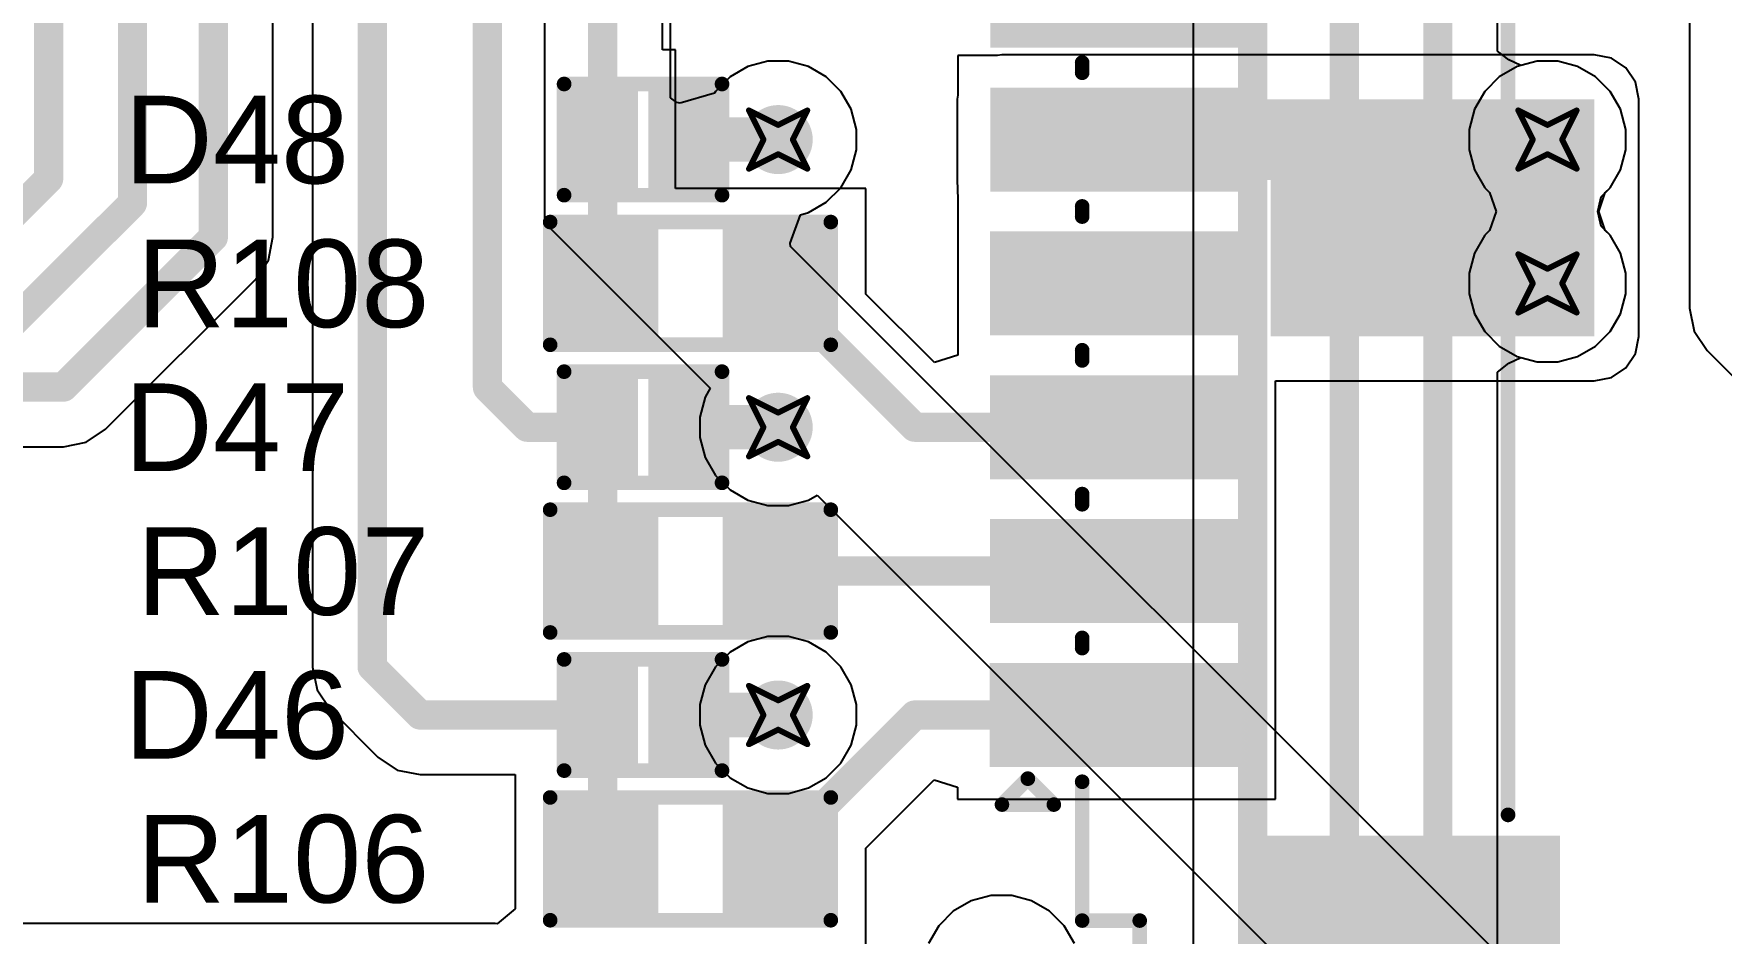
# Model space of a CAD drawing. Header units: inches. Extents: x -36 to 349, y -11 to 240.
# Drawn here: x 147.11 to 161.77, y 64.23 to 72.05 of the extents above; entities that cross this region are included whole.
import ezdxf

# ---------------------------------------------------------------- set-up
doc = ezdxf.new("R2010")
doc.units = ezdxf.units.IN
for name, color, linetype in [('Bottom Layer', 5, 'Continuous'), ('Drill Drawing', 1, 'Continuous'), ('Layer 1', 16, 'Continuous'), ('Layer 2', 76, 'Continuous'), ('Top Layer', 1, 'Continuous'), ('Top Overlay', 2, 'Continuous'), ('Top Paste', 8, 'Continuous'), ('Top Solder', 216, 'Continuous'), ('Via Holes', 16, 'Continuous')]:
    doc.layers.add(name, color=color, linetype=linetype)
doc.styles.add('Arial', font='', dxfattribs={"height": 0.2})
doc.styles.get('Arial').set_extended_font_data('Arial')

# ---------------------------------------------------------------- blocks, each defined once
blk = doc.blocks.new('R___0603_73')
at = {"layer": 'Top Layer'}
for points in [[(-0.381, 0.4445), (-0.381, -0.4445), (-1.143, -0.4445), (-1.143, 0.4445)], [(1.143, 0.4445), (1.143, -0.4445), (0.381, -0.4445), (0.381, 0.4445)]]:
    blk.add_hatch(color=1, dxfattribs=at).paths.add_polyline_path(points)
at = {"layer": 'Top Paste'}
for points in [[(-0.381, 0.4445), (-0.381, -0.4445), (-1.143, -0.4445), (-1.143, 0.4445)], [(1.143, 0.4445), (1.143, -0.4445), (0.381, -0.4445), (0.381, 0.4445)]]:
    blk.add_hatch(color=8, dxfattribs=at).paths.add_polyline_path(points)
at = {"layer": 'Top Solder'}
for points in [[(-0.2794, 0.5461), (-0.2794, -0.5461), (-1.2446, -0.5461), (-1.2446, 0.5461)], [(1.2446, 0.5461), (1.2446, -0.5461), (0.2794, -0.5461), (0.2794, 0.5461)]]:
    blk.add_hatch(color=216, dxfattribs=at).paths.add_polyline_path(points)
at = {"layer": 'Top Overlay'}
for points in [[(-1.2192, -0.5334, 0.127, 0.127, 0), (-1.2192, 0.5334, 0.127, 0.127, 0)], [(-1.2192, 0.5334, 0.127, 0.127, 0), (1.2192, 0.5334, 0.127, 0.127, 0)], [(1.2192, -0.5334, 0.127, 0.127, 0), (1.2192, 0.5334, 0.127, 0.127, 0)], [(-1.2192, -0.5334, 0.127, 0.127, 0), (1.2192, -0.5334, 0.127, 0.127, 0)]]:
    blk.add_lwpolyline(points, format="xyseb", dxfattribs=at)
for points in [[(-1.25095, 0.5334, 0.0635, 0.0635, 1), (-1.18745, 0.5334, 0.0635, 0.0635, 1)], [(-1.25095, 0.5334, 0.0635, 0.0635, 1), (-1.18745, 0.5334, 0.0635, 0.0635, 1)], [(1.18745, 0.5334, 0.0635, 0.0635, 1), (1.25095, 0.5334, 0.0635, 0.0635, 1)], [(1.18745, 0.5334, 0.0635, 0.0635, 1), (1.25095, 0.5334, 0.0635, 0.0635, 1)], [(-1.25095, -0.5334, 0.0635, 0.0635, 1), (-1.18745, -0.5334, 0.0635, 0.0635, 1)], [(-1.25095, -0.5334, 0.0635, 0.0635, 1), (-1.18745, -0.5334, 0.0635, 0.0635, 1)], [(1.18745, -0.5334, 0.0635, 0.0635, 1), (1.25095, -0.5334, 0.0635, 0.0635, 1)], [(1.18745, -0.5334, 0.0635, 0.0635, 1), (1.25095, -0.5334, 0.0635, 0.0635, 1)]]:
    blk.add_lwpolyline(points, format="xyseb", close=True, dxfattribs=at)
blk = doc.blocks.new('R___0603_74')
at = {"layer": 'Top Layer'}
for points in [[(-0.381, 0.4445), (-0.381, -0.4445), (-1.143, -0.4445), (-1.143, 0.4445)], [(1.143, 0.4445), (1.143, -0.4445), (0.381, -0.4445), (0.381, 0.4445)]]:
    blk.add_hatch(color=1, dxfattribs=at).paths.add_polyline_path(points)
at = {"layer": 'Top Paste'}
for points in [[(-0.381, 0.4445), (-0.381, -0.4445), (-1.143, -0.4445), (-1.143, 0.4445)], [(1.143, 0.4445), (1.143, -0.4445), (0.381, -0.4445), (0.381, 0.4445)]]:
    blk.add_hatch(color=8, dxfattribs=at).paths.add_polyline_path(points)
at = {"layer": 'Top Solder'}
for points in [[(-0.2794, 0.5461), (-0.2794, -0.5461), (-1.2446, -0.5461), (-1.2446, 0.5461)], [(1.2446, 0.5461), (1.2446, -0.5461), (0.2794, -0.5461), (0.2794, 0.5461)]]:
    blk.add_hatch(color=216, dxfattribs=at).paths.add_polyline_path(points)
at = {"layer": 'Top Overlay'}
for points in [[(-1.2192, -0.5334, 0.127, 0.127, 0), (-1.2192, 0.5334, 0.127, 0.127, 0)], [(-1.2192, 0.5334, 0.127, 0.127, 0), (1.2192, 0.5334, 0.127, 0.127, 0)], [(1.2192, -0.5334, 0.127, 0.127, 0), (1.2192, 0.5334, 0.127, 0.127, 0)], [(-1.2192, -0.5334, 0.127, 0.127, 0), (1.2192, -0.5334, 0.127, 0.127, 0)]]:
    blk.add_lwpolyline(points, format="xyseb", dxfattribs=at)
for points in [[(-1.25095, 0.5334, 0.0635, 0.0635, 1), (-1.18745, 0.5334, 0.0635, 0.0635, 1)], [(-1.25095, 0.5334, 0.0635, 0.0635, 1), (-1.18745, 0.5334, 0.0635, 0.0635, 1)], [(1.18745, 0.5334, 0.0635, 0.0635, 1), (1.25095, 0.5334, 0.0635, 0.0635, 1)], [(1.18745, 0.5334, 0.0635, 0.0635, 1), (1.25095, 0.5334, 0.0635, 0.0635, 1)], [(-1.25095, -0.5334, 0.0635, 0.0635, 1), (-1.18745, -0.5334, 0.0635, 0.0635, 1)], [(-1.25095, -0.5334, 0.0635, 0.0635, 1), (-1.18745, -0.5334, 0.0635, 0.0635, 1)], [(1.18745, -0.5334, 0.0635, 0.0635, 1), (1.25095, -0.5334, 0.0635, 0.0635, 1)], [(1.18745, -0.5334, 0.0635, 0.0635, 1), (1.25095, -0.5334, 0.0635, 0.0635, 1)]]:
    blk.add_lwpolyline(points, format="xyseb", close=True, dxfattribs=at)
blk = doc.blocks.new('R___0603_75')
at = {"layer": 'Top Layer'}
for points in [[(-0.381, 0.4445), (-0.381, -0.4445), (-1.143, -0.4445), (-1.143, 0.4445)], [(1.143, 0.4445), (1.143, -0.4445), (0.381, -0.4445), (0.381, 0.4445)]]:
    blk.add_hatch(color=1, dxfattribs=at).paths.add_polyline_path(points)
at = {"layer": 'Top Paste'}
for points in [[(-0.381, 0.4445), (-0.381, -0.4445), (-1.143, -0.4445), (-1.143, 0.4445)], [(1.143, 0.4445), (1.143, -0.4445), (0.381, -0.4445), (0.381, 0.4445)]]:
    blk.add_hatch(color=8, dxfattribs=at).paths.add_polyline_path(points)
at = {"layer": 'Top Solder'}
for points in [[(-0.2794, 0.5461), (-0.2794, -0.5461), (-1.2446, -0.5461), (-1.2446, 0.5461)], [(1.2446, 0.5461), (1.2446, -0.5461), (0.2794, -0.5461), (0.2794, 0.5461)]]:
    blk.add_hatch(color=216, dxfattribs=at).paths.add_polyline_path(points)
at = {"layer": 'Top Overlay'}
for points in [[(-1.2192, -0.5334, 0.127, 0.127, 0), (-1.2192, 0.5334, 0.127, 0.127, 0)], [(-1.2192, 0.5334, 0.127, 0.127, 0), (1.2192, 0.5334, 0.127, 0.127, 0)], [(1.2192, -0.5334, 0.127, 0.127, 0), (1.2192, 0.5334, 0.127, 0.127, 0)], [(-1.2192, -0.5334, 0.127, 0.127, 0), (1.2192, -0.5334, 0.127, 0.127, 0)]]:
    blk.add_lwpolyline(points, format="xyseb", dxfattribs=at)
for points in [[(-1.25095, 0.5334, 0.0635, 0.0635, 1), (-1.18745, 0.5334, 0.0635, 0.0635, 1)], [(-1.25095, 0.5334, 0.0635, 0.0635, 1), (-1.18745, 0.5334, 0.0635, 0.0635, 1)], [(1.18745, 0.5334, 0.0635, 0.0635, 1), (1.25095, 0.5334, 0.0635, 0.0635, 1)], [(1.18745, 0.5334, 0.0635, 0.0635, 1), (1.25095, 0.5334, 0.0635, 0.0635, 1)], [(-1.25095, -0.5334, 0.0635, 0.0635, 1), (-1.18745, -0.5334, 0.0635, 0.0635, 1)], [(-1.25095, -0.5334, 0.0635, 0.0635, 1), (-1.18745, -0.5334, 0.0635, 0.0635, 1)], [(1.18745, -0.5334, 0.0635, 0.0635, 1), (1.25095, -0.5334, 0.0635, 0.0635, 1)], [(1.18745, -0.5334, 0.0635, 0.0635, 1), (1.25095, -0.5334, 0.0635, 0.0635, 1)]]:
    blk.add_lwpolyline(points, format="xyseb", close=True, dxfattribs=at)
blk = doc.blocks.new('HC_1_25_6PLT_141')
at = {"layer": 'Top Layer'}
for points in [[(-2.775, 0.277), (-3.475, 0.277), (-3.475, 2.277), (-2.775, 2.277)], [(-1.525, 0.275), (-2.225, 0.275), (-2.225, 2.275), (-1.525, 2.275)], [(-0.275, 0.275), (-0.975, 0.275), (-0.975, 2.275), (-0.275, 2.275)], [(0.975, 0.275), (0.275, 0.275), (0.275, 2.275), (0.975, 2.275)], [(2.225, 0.273), (1.525, 0.273), (1.525, 2.273), (2.225, 2.273)], [(3.475, 0.273), (2.775, 0.273), (2.775, 2.273), (3.475, 2.273)], [(-6.575, -0.027), (-4.225, -0.027), (-4.225, -2.527), (-6.575, -2.527)], [(4.225, -0.027), (6.575, -0.027), (6.575, -2.527), (4.225, -2.527)]]:
    blk.add_hatch(color=1, dxfattribs=at).paths.add_polyline_path(points)
at = {"layer": 'Top Paste'}
for points in [[(-2.775, 0.277), (-3.475, 0.277), (-3.475, 2.277), (-2.775, 2.277)], [(-1.525, 0.275), (-2.225, 0.275), (-2.225, 2.275), (-1.525, 2.275)], [(-0.275, 0.275), (-0.975, 0.275), (-0.975, 2.275), (-0.275, 2.275)], [(0.975, 0.275), (0.275, 0.275), (0.275, 2.275), (0.975, 2.275)], [(2.225, 0.273), (1.525, 0.273), (1.525, 2.273), (2.225, 2.273)], [(3.475, 0.273), (2.775, 0.273), (2.775, 2.273), (3.475, 2.273)], [(-6.575, -0.027), (-4.225, -0.027), (-4.225, -2.527), (-6.575, -2.527)], [(4.225, -0.027), (6.575, -0.027), (6.575, -2.527), (4.225, -2.527)]]:
    blk.add_hatch(color=8, dxfattribs=at).paths.add_polyline_path(points)
at = {"layer": 'Top Solder'}
for points in [[(-2.674, 0.175), (-3.577, 0.175), (-3.577, 2.378), (-2.674, 2.378)], [(-1.423, 0.173), (-2.327, 0.173), (-2.327, 2.376), (-1.423, 2.376)], [(-0.173, 0.174), (-1.077, 0.174), (-1.077, 2.377), (-0.173, 2.377)], [(1.077, 0.173), (0.173, 0.173), (0.173, 2.376), (1.077, 2.376)], [(2.327, 0.171), (1.423, 0.171), (1.423, 2.374), (2.327, 2.374)], [(3.577, 0.171), (2.673, 0.171), (2.673, 2.374), (3.577, 2.374)], [(-6.625, 0.023), (-4.175, 0.023), (-4.175, -2.577), (-6.625, -2.577)], [(4.175, 0.023), (6.625, 0.023), (6.625, -2.577), (4.175, -2.577)]]:
    blk.add_hatch(color=216, dxfattribs=at).paths.add_polyline_path(points)
at = {"layer": 'Top Overlay'}
for points in [[(-3.905, 2.272, 0.127, 0.127, 0), (-3.679, 2.047, 0.127, 0.127, 0)], [(-3.905, 2.272, 0.127, 0.127, 0), (-3.905, 1.821, 0.127, 0.127, 0)], [(-3.679, 2.047, 0.127, 0.127, 0), (-3.905, 1.821, 0.127, 0.127, 0)], [(-4.913, 1.575, 0.127, 0.127, 0), (-3.706, 1.575, 0.127, 0.127, 0)], [(-4.913, 1.575, 0.127, 0.127, 0), (-4.913, 1.075, 0.127, 0.127, 0)], [(-2.544, 1.575, 0.127, 0.127, 0), (-2.456, 1.575, 0.127, 0.127, 0)], [(-1.294, 1.575, 0.127, 0.127, 0), (-1.206, 1.575, 0.127, 0.127, 0)], [(-0.044, 1.575, 0.127, 0.127, 0), (0.044, 1.575, 0.127, 0.127, 0)], [(1.206, 1.575, 0.127, 0.127, 0), (1.294, 1.575, 0.127, 0.127, 0)], [(2.456, 1.575, 0.127, 0.127, 0), (2.544, 1.575, 0.127, 0.127, 0)], [(3.706, 1.575, 0.127, 0.127, 0), (5.088, 1.575, 0.127, 0.127, 0)], [(5.088, 1.575, 0.127, 0.127, 0), (5.088, 1.075, 0.127, 0.127, 0)], [(-6.113, 1.075, 0.127, 0.127, 0), (-4.913, 1.075, 0.127, 0.127, 0)], [(-6.113, 1.075, 0.127, 0.127, 0), (-6.113, 0.275, 0.127, 0.127, 0)], [(5.088, 1.075, 0.127, 0.127, 0), (6.088, 1.075, 0.127, 0.127, 0)], [(6.088, 1.075, 0.127, 0.127, 0), (6.088, 0.275, 0.127, 0.127, 0)], [(-3.994, -2.125, 0.127, 0.127, 0), (3.994, -2.125, 0.127, 0.127, 0)]]:
    blk.add_lwpolyline(points, format="xyseb", dxfattribs=at)
for points in [[(-3.936, 2.272, 0.0635, 0.0635, 1), (-3.873, 2.272, 0.0635, 0.0635, 1)], [(-3.936, 2.272, 0.0635, 0.0635, 1), (-3.873, 2.272, 0.0635, 0.0635, 1)], [(-3.711, 2.047, 0.0635, 0.0635, 1), (-3.647, 2.047, 0.0635, 0.0635, 1)], [(-3.711, 2.047, 0.0635, 0.0635, 1), (-3.647, 2.047, 0.0635, 0.0635, 1)], [(-3.936, 1.821, 0.0635, 0.0635, 1), (-3.873, 1.821, 0.0635, 0.0635, 1)], [(-3.936, 1.821, 0.0635, 0.0635, 1), (-3.873, 1.821, 0.0635, 0.0635, 1)], [(-4.944, 1.575, 0.0635, 0.0635, 1), (-4.881, 1.575, 0.0635, 0.0635, 1)], [(-4.944, 1.575, 0.0635, 0.0635, 1), (-4.881, 1.575, 0.0635, 0.0635, 1)], [(-3.738, 1.575, 0.0635, 0.0635, 1), (-3.674, 1.575, 0.0635, 0.0635, 1)], [(-2.576, 1.575, 0.0635, 0.0635, 1), (-2.512, 1.575, 0.0635, 0.0635, 1)], [(-2.488, 1.575, 0.0635, 0.0635, 1), (-2.424, 1.575, 0.0635, 0.0635, 1)], [(-1.326, 1.575, 0.0635, 0.0635, 1), (-1.262, 1.575, 0.0635, 0.0635, 1)], [(-1.238, 1.575, 0.0635, 0.0635, 1), (-1.174, 1.575, 0.0635, 0.0635, 1)], [(-0.076, 1.575, 0.0635, 0.0635, 1), (-0.012, 1.575, 0.0635, 0.0635, 1)], [(0.012, 1.575, 0.0635, 0.0635, 1), (0.076, 1.575, 0.0635, 0.0635, 1)], [(1.174, 1.575, 0.0635, 0.0635, 1), (1.238, 1.575, 0.0635, 0.0635, 1)], [(1.262, 1.575, 0.0635, 0.0635, 1), (1.326, 1.575, 0.0635, 0.0635, 1)], [(2.424, 1.575, 0.0635, 0.0635, 1), (2.488, 1.575, 0.0635, 0.0635, 1)], [(2.512, 1.575, 0.0635, 0.0635, 1), (2.576, 1.575, 0.0635, 0.0635, 1)], [(3.674, 1.575, 0.0635, 0.0635, 1), (3.738, 1.575, 0.0635, 0.0635, 1)], [(5.056, 1.575, 0.0635, 0.0635, 1), (5.119, 1.575, 0.0635, 0.0635, 1)], [(5.056, 1.575, 0.0635, 0.0635, 1), (5.119, 1.575, 0.0635, 0.0635, 1)], [(-6.144, 1.075, 0.0635, 0.0635, 1), (-6.081, 1.075, 0.0635, 0.0635, 1)], [(-6.144, 1.075, 0.0635, 0.0635, 1), (-6.081, 1.075, 0.0635, 0.0635, 1)], [(-4.944, 1.075, 0.0635, 0.0635, 1), (-4.881, 1.075, 0.0635, 0.0635, 1)], [(-4.944, 1.075, 0.0635, 0.0635, 1), (-4.881, 1.075, 0.0635, 0.0635, 1)], [(5.056, 1.075, 0.0635, 0.0635, 1), (5.119, 1.075, 0.0635, 0.0635, 1)], [(5.056, 1.075, 0.0635, 0.0635, 1), (5.119, 1.075, 0.0635, 0.0635, 1)], [(6.056, 1.075, 0.0635, 0.0635, 1), (6.119, 1.075, 0.0635, 0.0635, 1)], [(6.056, 1.075, 0.0635, 0.0635, 1), (6.119, 1.075, 0.0635, 0.0635, 1)], [(-6.144, 0.275, 0.0635, 0.0635, 1), (-6.081, 0.275, 0.0635, 0.0635, 1)], [(6.056, 0.275, 0.0635, 0.0635, 1), (6.119, 0.275, 0.0635, 0.0635, 1)], [(-4.026, -2.125, 0.0635, 0.0635, 1), (-3.962, -2.125, 0.0635, 0.0635, 1)], [(3.962, -2.125, 0.0635, 0.0635, 1), (4.026, -2.125, 0.0635, 0.0635, 1)]]:
    blk.add_lwpolyline(points, format="xyseb", close=True, dxfattribs=at)
blk = doc.blocks.new('SOD_882_B__D___________361')
at = {"layer": 'Top Layer'}
for points in [[(-0.1, -0.4), (-0.6, -0.4), (-0.6, 0.4), (-0.1, 0.4)], [(0.6, -0.4), (0.1, -0.4), (0.1, 0.4), (0.6, 0.4)]]:
    blk.add_hatch(color=1, dxfattribs=at).paths.add_polyline_path(points)
at = {"layer": 'Top Paste'}
for points in [[(-0.1, -0.4), (-0.6, -0.4), (-0.6, 0.4), (-0.1, 0.4)], [(0.6, -0.4), (0.1, -0.4), (0.1, 0.4), (0.6, 0.4)]]:
    blk.add_hatch(color=8, dxfattribs=at).paths.add_polyline_path(points)
at = {"layer": 'Top Solder'}
for points in [[(-0.045, -0.455), (-0.655, -0.455), (-0.655, 0.455), (-0.045, 0.455)], [(0.655, -0.455), (0.045, -0.455), (0.045, 0.455), (0.655, 0.455)]]:
    blk.add_hatch(color=216, dxfattribs=at).paths.add_polyline_path(points)
at = {"layer": 'Top Overlay'}
for points in [[(0.686, 0.483, 0.127, 0.127, 0), (-0.686, 0.483, 0.127, 0.127, 0)], [(-0.686, 0.483, 0.127, 0.127, 0), (-0.686, -0.483, 0.127, 0.127, 0)], [(0.686, 0.483, 0.127, 0.127, 0), (0.686, -0.483, 0.127, 0.127, 0)], [(0.686, -0.483, 0.127, 0.127, 0), (-0.686, -0.483, 0.127, 0.127, 0)]]:
    blk.add_lwpolyline(points, format="xyseb", dxfattribs=at)
for points in [[(-0.718, 0.483, 0.0635, 0.0635, 1), (-0.654, 0.483, 0.0635, 0.0635, 1)], [(-0.718, 0.483, 0.0635, 0.0635, 1), (-0.654, 0.483, 0.0635, 0.0635, 1)], [(0.654, 0.483, 0.0635, 0.0635, 1), (0.718, 0.483, 0.0635, 0.0635, 1)], [(0.654, 0.483, 0.0635, 0.0635, 1), (0.718, 0.483, 0.0635, 0.0635, 1)], [(-0.718, -0.483, 0.0635, 0.0635, 1), (-0.654, -0.483, 0.0635, 0.0635, 1)], [(-0.718, -0.483, 0.0635, 0.0635, 1), (-0.654, -0.483, 0.0635, 0.0635, 1)], [(0.654, -0.483, 0.0635, 0.0635, 1), (0.718, -0.483, 0.0635, 0.0635, 1)], [(0.654, -0.483, 0.0635, 0.0635, 1), (0.718, -0.483, 0.0635, 0.0635, 1)]]:
    blk.add_lwpolyline(points, format="xyseb", close=True, dxfattribs=at)
blk = doc.blocks.new('SOD_882_B__D___________362')
at = {"layer": 'Top Layer'}
for points in [[(-0.1, -0.4), (-0.6, -0.4), (-0.6, 0.4), (-0.1, 0.4)], [(0.6, -0.4), (0.1, -0.4), (0.1, 0.4), (0.6, 0.4)]]:
    blk.add_hatch(color=1, dxfattribs=at).paths.add_polyline_path(points)
at = {"layer": 'Top Paste'}
for points in [[(-0.1, -0.4), (-0.6, -0.4), (-0.6, 0.4), (-0.1, 0.4)], [(0.6, -0.4), (0.1, -0.4), (0.1, 0.4), (0.6, 0.4)]]:
    blk.add_hatch(color=8, dxfattribs=at).paths.add_polyline_path(points)
at = {"layer": 'Top Solder'}
for points in [[(-0.045, -0.455), (-0.655, -0.455), (-0.655, 0.455), (-0.045, 0.455)], [(0.655, -0.455), (0.045, -0.455), (0.045, 0.455), (0.655, 0.455)]]:
    blk.add_hatch(color=216, dxfattribs=at).paths.add_polyline_path(points)
at = {"layer": 'Top Overlay'}
for points in [[(0.686, 0.483, 0.127, 0.127, 0), (-0.686, 0.483, 0.127, 0.127, 0)], [(-0.686, 0.483, 0.127, 0.127, 0), (-0.686, -0.483, 0.127, 0.127, 0)], [(0.686, 0.483, 0.127, 0.127, 0), (0.686, -0.483, 0.127, 0.127, 0)], [(0.686, -0.483, 0.127, 0.127, 0), (-0.686, -0.483, 0.127, 0.127, 0)]]:
    blk.add_lwpolyline(points, format="xyseb", dxfattribs=at)
for points in [[(-0.718, 0.483, 0.0635, 0.0635, 1), (-0.654, 0.483, 0.0635, 0.0635, 1)], [(-0.718, 0.483, 0.0635, 0.0635, 1), (-0.654, 0.483, 0.0635, 0.0635, 1)], [(0.654, 0.483, 0.0635, 0.0635, 1), (0.718, 0.483, 0.0635, 0.0635, 1)], [(0.654, 0.483, 0.0635, 0.0635, 1), (0.718, 0.483, 0.0635, 0.0635, 1)], [(-0.718, -0.483, 0.0635, 0.0635, 1), (-0.654, -0.483, 0.0635, 0.0635, 1)], [(-0.718, -0.483, 0.0635, 0.0635, 1), (-0.654, -0.483, 0.0635, 0.0635, 1)], [(0.654, -0.483, 0.0635, 0.0635, 1), (0.718, -0.483, 0.0635, 0.0635, 1)], [(0.654, -0.483, 0.0635, 0.0635, 1), (0.718, -0.483, 0.0635, 0.0635, 1)]]:
    blk.add_lwpolyline(points, format="xyseb", close=True, dxfattribs=at)
blk = doc.blocks.new('SOD_882_B__D___________363')
at = {"layer": 'Top Layer'}
for points in [[(-0.1, -0.4), (-0.6, -0.4), (-0.6, 0.4), (-0.1, 0.4)], [(0.6, -0.4), (0.1, -0.4), (0.1, 0.4), (0.6, 0.4)]]:
    blk.add_hatch(color=1, dxfattribs=at).paths.add_polyline_path(points)
at = {"layer": 'Top Paste'}
for points in [[(-0.1, -0.4), (-0.6, -0.4), (-0.6, 0.4), (-0.1, 0.4)], [(0.6, -0.4), (0.1, -0.4), (0.1, 0.4), (0.6, 0.4)]]:
    blk.add_hatch(color=8, dxfattribs=at).paths.add_polyline_path(points)
at = {"layer": 'Top Solder'}
for points in [[(-0.045, -0.455), (-0.655, -0.455), (-0.655, 0.455), (-0.045, 0.455)], [(0.655, -0.455), (0.045, -0.455), (0.045, 0.455), (0.655, 0.455)]]:
    blk.add_hatch(color=216, dxfattribs=at).paths.add_polyline_path(points)
at = {"layer": 'Top Overlay'}
for points in [[(0.686, 0.483, 0.127, 0.127, 0), (-0.686, 0.483, 0.127, 0.127, 0)], [(-0.686, 0.483, 0.127, 0.127, 0), (-0.686, -0.483, 0.127, 0.127, 0)], [(0.686, 0.483, 0.127, 0.127, 0), (0.686, -0.483, 0.127, 0.127, 0)], [(0.686, -0.483, 0.127, 0.127, 0), (-0.686, -0.483, 0.127, 0.127, 0)]]:
    blk.add_lwpolyline(points, format="xyseb", dxfattribs=at)
for points in [[(-0.718, 0.483, 0.0635, 0.0635, 1), (-0.654, 0.483, 0.0635, 0.0635, 1)], [(-0.718, 0.483, 0.0635, 0.0635, 1), (-0.654, 0.483, 0.0635, 0.0635, 1)], [(0.654, 0.483, 0.0635, 0.0635, 1), (0.718, 0.483, 0.0635, 0.0635, 1)], [(0.654, 0.483, 0.0635, 0.0635, 1), (0.718, 0.483, 0.0635, 0.0635, 1)], [(-0.718, -0.483, 0.0635, 0.0635, 1), (-0.654, -0.483, 0.0635, 0.0635, 1)], [(-0.718, -0.483, 0.0635, 0.0635, 1), (-0.654, -0.483, 0.0635, 0.0635, 1)], [(0.654, -0.483, 0.0635, 0.0635, 1), (0.718, -0.483, 0.0635, 0.0635, 1)], [(0.654, -0.483, 0.0635, 0.0635, 1), (0.718, -0.483, 0.0635, 0.0635, 1)]]:
    blk.add_lwpolyline(points, format="xyseb", close=True, dxfattribs=at)

msp = doc.modelspace()

# ---------------------------------------------------------------- hatches: boundary and pattern name
at = {"layer": 'Bottom Layer'}
h = msp.add_hatch(color=5, dxfattribs=at)
edge = h.paths.add_edge_path()
edge.add_arc((153.574, 71.131), 0.3, 0, 360)
h = msp.add_hatch(color=5, dxfattribs=at)
edge = h.paths.add_edge_path()
edge.add_arc((160.258, 71.131), 0.3, 0, 360)
h = msp.add_hatch(color=5, dxfattribs=at)
edge = h.paths.add_edge_path()
edge.add_arc((160.258, 69.881), 0.3, 0, 360)
h = msp.add_hatch(color=5, dxfattribs=at)
edge = h.paths.add_edge_path()
edge.add_arc((153.574, 68.631), 0.3, 0, 360)
h = msp.add_hatch(color=5, dxfattribs=at)
edge = h.paths.add_edge_path()
edge.add_arc((153.574, 66.13), 0.3, 0, 360)
at = {"layer": 'Layer 1'}
h = msp.add_hatch(color=16, dxfattribs=at)
edge = h.paths.add_edge_path()
edge.add_arc((153.574, 71.131), 0.3, 0, 360)
h = msp.add_hatch(color=16, dxfattribs=at)
edge = h.paths.add_edge_path()
edge.add_arc((160.258, 71.131), 0.3, 0, 360)
h = msp.add_hatch(color=16, dxfattribs=at)
edge = h.paths.add_edge_path()
edge.add_arc((160.258, 69.881), 0.3, 0, 360)
h = msp.add_hatch(color=16, dxfattribs=at)
edge = h.paths.add_edge_path()
edge.add_arc((153.574, 68.631), 0.3, 0, 360)
h = msp.add_hatch(color=16, dxfattribs=at)
edge = h.paths.add_edge_path()
edge.add_arc((153.574, 66.13), 0.3, 0, 360)
at = {"layer": 'Layer 2'}
h = msp.add_hatch(color=76, dxfattribs=at)
edge = h.paths.add_edge_path()
edge.add_arc((153.574, 71.131), 0.3, 0, 360)
h = msp.add_hatch(color=76, dxfattribs=at)
edge = h.paths.add_edge_path()
edge.add_arc((160.258, 71.131), 0.3, 0, 360)
h = msp.add_hatch(color=76, dxfattribs=at)
edge = h.paths.add_edge_path()
edge.add_arc((160.258, 69.881), 0.3, 0, 360)
h = msp.add_hatch(color=76, dxfattribs=at)
edge = h.paths.add_edge_path()
edge.add_arc((153.574, 68.631), 0.3, 0, 360)
h = msp.add_hatch(color=76, dxfattribs=at)
edge = h.paths.add_edge_path()
edge.add_arc((153.574, 66.13), 0.3, 0, 360)
at = {"layer": 'Top Layer'}
h = msp.add_hatch(color=1, dxfattribs=at)
edge = h.paths.add_edge_path()
edge.add_arc((153.574, 71.131), 0.3, 0, 360)
for points in [[(155.517, 70.781), (160.664, 70.781), (160.664, 71.481), (155.517, 71.481)], [(157.853, 69.421), (160.664, 69.421), (160.664, 71.481), (157.853, 71.481)]]:
    msp.add_hatch(color=1, dxfattribs=at).paths.add_polyline_path(points)
h = msp.add_hatch(color=1, dxfattribs=at)
edge = h.paths.add_edge_path()
edge.add_arc((160.258, 71.131), 0.3, 0, 360)
h = msp.add_hatch(color=1, dxfattribs=at)
edge = h.paths.add_edge_path()
edge.add_arc((160.258, 69.881), 0.3, 0, 360)
h = msp.add_hatch(color=1, dxfattribs=at)
edge = h.paths.add_edge_path()
edge.add_arc((153.574, 68.631), 0.3, 0, 360)
h = msp.add_hatch(color=1, dxfattribs=at)
edge = h.paths.add_edge_path()
edge.add_arc((153.574, 66.13), 0.3, 0, 360)
at = {"layer": 'Via Holes'}
h = msp.add_hatch(color=7, dxfattribs=at)
edge = h.paths.add_edge_path()
edge.add_arc((153.574, 71.131), 0.15, 0, 360)
h = msp.add_hatch(color=7, dxfattribs=at)
edge = h.paths.add_edge_path()
edge.add_arc((160.258, 71.131), 0.15, 0, 360)
h = msp.add_hatch(color=7, dxfattribs=at)
edge = h.paths.add_edge_path()
edge.add_arc((160.258, 69.881), 0.15, 0, 360)
h = msp.add_hatch(color=7, dxfattribs=at)
edge = h.paths.add_edge_path()
edge.add_arc((153.574, 68.631), 0.15, 0, 360)
h = msp.add_hatch(color=7, dxfattribs=at)
edge = h.paths.add_edge_path()
edge.add_arc((153.574, 66.13), 0.15, 0, 360)

# ---------------------------------------------------------------- linework, layer by layer
at = {"layer": 'Bottom Layer'}
for p, q in [((159.823, 71.9), (159.823, 92.97)), ((157.18, 72.351), (157.18, 61.391)), ((159.921, 71.823), (159.823, 71.9)), ((160.026, 71.774), (159.921, 71.823)), ((160.168, 71.812), (160.026, 71.774)), ((160.347, 71.812), (160.168, 71.812)), ((160.52, 71.765), (160.347, 71.812)), ((160.676, 71.676), (160.52, 71.765)), ((160.803, 71.549), (160.676, 71.676)), ((160.892, 71.394), (160.803, 71.549)), ((160.939, 71.22), (160.892, 71.394)), ((160.939, 71.041), (160.939, 71.22)), ((160.892, 70.868), (160.939, 71.041)), ((160.803, 70.713), (160.892, 70.868)), ((160.723, 70.633), (160.803, 70.713)), ((160.694, 70.506), (160.723, 70.633)), ((160.723, 70.379), (160.694, 70.506)), ((160.803, 70.299), (160.723, 70.379)), ((160.892, 70.144), (160.803, 70.299)), ((160.939, 69.97), (160.892, 70.144)), ((160.939, 69.791), (160.939, 69.97)), ((160.892, 69.618), (160.939, 69.791)), ((160.803, 69.463), (160.892, 69.618)), ((160.676, 69.336), (160.803, 69.463)), ((159.921, 69.188), (160.026, 69.238)), ((160.026, 69.238), (160.168, 69.2)), ((160.347, 69.2), (160.52, 69.246)), ((160.52, 69.246), (160.676, 69.336)), ((159.823, 69.111), (159.921, 69.188)), ((159.823, 60.768), (159.823, 69.111)), ((160.168, 69.2), (160.347, 69.2))]:
    msp.add_line(p, q, dxfattribs=at)
for points in [[(159.305, 60.323, 0.254, 0.254, 0), (159.305, 92.971, 0.254, 0.254, 0)], [(158.492, 59.03, 0.254, 0.254, 0), (158.492, 92.794, 0.254, 0.254, 0)], [(157.697, 60.946, 0.254, 0.254, 0), (157.697, 92.625, 0.254, 0.254, 0)]]:
    msp.add_lwpolyline(points, format="xyseb", dxfattribs=at)
at = {"layer": 'Drill Drawing'}
for points in [[(153.32, 71.385, 0.0508, 0.0508, 0), (153.574, 71.258, 0.0508, 0.0508, 0)], [(153.32, 71.385, 0.0508, 0.0508, 0), (153.447, 71.131, 0.0508, 0.0508, 0)], [(153.574, 71.258, 0.0508, 0.0508, 0), (153.828, 71.385, 0.0508, 0.0508, 0)], [(153.701, 71.131, 0.0508, 0.0508, 0), (153.828, 71.385, 0.0508, 0.0508, 0)], [(160.004, 71.385, 0.0508, 0.0508, 0), (160.258, 71.258, 0.0508, 0.0508, 0)], [(160.004, 71.385, 0.0508, 0.0508, 0), (160.131, 71.131, 0.0508, 0.0508, 0)], [(160.258, 71.258, 0.0508, 0.0508, 0), (160.512, 71.385, 0.0508, 0.0508, 0)], [(160.385, 71.131, 0.0508, 0.0508, 0), (160.512, 71.385, 0.0508, 0.0508, 0)], [(153.32, 70.877, 0.0508, 0.0508, 0), (153.447, 71.131, 0.0508, 0.0508, 0)], [(153.701, 71.131, 0.0508, 0.0508, 0), (153.828, 70.877, 0.0508, 0.0508, 0)], [(160.004, 70.877, 0.0508, 0.0508, 0), (160.131, 71.131, 0.0508, 0.0508, 0)], [(160.385, 71.131, 0.0508, 0.0508, 0), (160.512, 70.877, 0.0508, 0.0508, 0)], [(153.32, 70.877, 0.0508, 0.0508, 0), (153.574, 71.004, 0.0508, 0.0508, 0)], [(153.574, 71.004, 0.0508, 0.0508, 0), (153.828, 70.877, 0.0508, 0.0508, 0)], [(160.004, 70.877, 0.0508, 0.0508, 0), (160.258, 71.004, 0.0508, 0.0508, 0)], [(160.258, 71.004, 0.0508, 0.0508, 0), (160.512, 70.877, 0.0508, 0.0508, 0)], [(160.004, 70.135, 0.0508, 0.0508, 0), (160.258, 70.008, 0.0508, 0.0508, 0)], [(160.004, 70.135, 0.0508, 0.0508, 0), (160.131, 69.881, 0.0508, 0.0508, 0)], [(160.258, 70.008, 0.0508, 0.0508, 0), (160.512, 70.135, 0.0508, 0.0508, 0)], [(160.385, 69.881, 0.0508, 0.0508, 0), (160.512, 70.135, 0.0508, 0.0508, 0)], [(160.004, 69.627, 0.0508, 0.0508, 0), (160.131, 69.881, 0.0508, 0.0508, 0)], [(160.385, 69.881, 0.0508, 0.0508, 0), (160.512, 69.627, 0.0508, 0.0508, 0)], [(160.004, 69.627, 0.0508, 0.0508, 0), (160.258, 69.754, 0.0508, 0.0508, 0)], [(160.258, 69.754, 0.0508, 0.0508, 0), (160.512, 69.627, 0.0508, 0.0508, 0)], [(153.32, 68.885, 0.0508, 0.0508, 0), (153.574, 68.758, 0.0508, 0.0508, 0)], [(153.32, 68.885, 0.0508, 0.0508, 0), (153.447, 68.631, 0.0508, 0.0508, 0)], [(153.574, 68.758, 0.0508, 0.0508, 0), (153.828, 68.885, 0.0508, 0.0508, 0)], [(153.701, 68.631, 0.0508, 0.0508, 0), (153.828, 68.885, 0.0508, 0.0508, 0)], [(153.32, 68.377, 0.0508, 0.0508, 0), (153.447, 68.631, 0.0508, 0.0508, 0)], [(153.701, 68.631, 0.0508, 0.0508, 0), (153.828, 68.377, 0.0508, 0.0508, 0)], [(153.32, 68.377, 0.0508, 0.0508, 0), (153.574, 68.504, 0.0508, 0.0508, 0)], [(153.574, 68.504, 0.0508, 0.0508, 0), (153.828, 68.377, 0.0508, 0.0508, 0)], [(153.32, 66.384, 0.0508, 0.0508, 0), (153.574, 66.257, 0.0508, 0.0508, 0)], [(153.32, 66.384, 0.0508, 0.0508, 0), (153.447, 66.13, 0.0508, 0.0508, 0)], [(153.574, 66.257, 0.0508, 0.0508, 0), (153.828, 66.384, 0.0508, 0.0508, 0)], [(153.701, 66.13, 0.0508, 0.0508, 0), (153.828, 66.384, 0.0508, 0.0508, 0)], [(153.32, 65.876, 0.0508, 0.0508, 0), (153.447, 66.13, 0.0508, 0.0508, 0)], [(153.701, 66.13, 0.0508, 0.0508, 0), (153.828, 65.876, 0.0508, 0.0508, 0)], [(153.32, 65.876, 0.0508, 0.0508, 0), (153.574, 66.003, 0.0508, 0.0508, 0)], [(153.574, 66.003, 0.0508, 0.0508, 0), (153.828, 65.876, 0.0508, 0.0508, 0)]]:
    msp.add_lwpolyline(points, format="xyseb", dxfattribs=at)
for points in [[(153.307, 71.385, 0.0254, 0.0254, 1), (153.332, 71.385, 0.0254, 0.0254, 1)], [(153.307, 71.385, 0.0254, 0.0254, 1), (153.332, 71.385, 0.0254, 0.0254, 1)], [(153.815, 71.385, 0.0254, 0.0254, 1), (153.84, 71.385, 0.0254, 0.0254, 1)], [(153.815, 71.385, 0.0254, 0.0254, 1), (153.84, 71.385, 0.0254, 0.0254, 1)], [(159.991, 71.385, 0.0254, 0.0254, 1), (160.016, 71.385, 0.0254, 0.0254, 1)], [(159.991, 71.385, 0.0254, 0.0254, 1), (160.016, 71.385, 0.0254, 0.0254, 1)], [(160.499, 71.385, 0.0254, 0.0254, 1), (160.524, 71.385, 0.0254, 0.0254, 1)], [(160.499, 71.385, 0.0254, 0.0254, 1), (160.524, 71.385, 0.0254, 0.0254, 1)], [(153.561, 71.258, 0.0254, 0.0254, 1), (153.586, 71.258, 0.0254, 0.0254, 1)], [(153.561, 71.258, 0.0254, 0.0254, 1), (153.586, 71.258, 0.0254, 0.0254, 1)], [(160.245, 71.258, 0.0254, 0.0254, 1), (160.27, 71.258, 0.0254, 0.0254, 1)], [(160.245, 71.258, 0.0254, 0.0254, 1), (160.27, 71.258, 0.0254, 0.0254, 1)], [(153.434, 71.131, 0.0254, 0.0254, 1), (153.459, 71.131, 0.0254, 0.0254, 1)], [(153.434, 71.131, 0.0254, 0.0254, 1), (153.459, 71.131, 0.0254, 0.0254, 1)], [(153.688, 71.131, 0.0254, 0.0254, 1), (153.713, 71.131, 0.0254, 0.0254, 1)], [(153.688, 71.131, 0.0254, 0.0254, 1), (153.713, 71.131, 0.0254, 0.0254, 1)], [(160.118, 71.131, 0.0254, 0.0254, 1), (160.143, 71.131, 0.0254, 0.0254, 1)], [(160.118, 71.131, 0.0254, 0.0254, 1), (160.143, 71.131, 0.0254, 0.0254, 1)], [(160.372, 71.131, 0.0254, 0.0254, 1), (160.397, 71.131, 0.0254, 0.0254, 1)], [(160.372, 71.131, 0.0254, 0.0254, 1), (160.397, 71.131, 0.0254, 0.0254, 1)], [(153.561, 71.004, 0.0254, 0.0254, 1), (153.586, 71.004, 0.0254, 0.0254, 1)], [(153.561, 71.004, 0.0254, 0.0254, 1), (153.586, 71.004, 0.0254, 0.0254, 1)], [(160.245, 71.004, 0.0254, 0.0254, 1), (160.27, 71.004, 0.0254, 0.0254, 1)], [(160.245, 71.004, 0.0254, 0.0254, 1), (160.27, 71.004, 0.0254, 0.0254, 1)], [(153.307, 70.877, 0.0254, 0.0254, 1), (153.332, 70.877, 0.0254, 0.0254, 1)], [(153.307, 70.877, 0.0254, 0.0254, 1), (153.332, 70.877, 0.0254, 0.0254, 1)], [(153.815, 70.877, 0.0254, 0.0254, 1), (153.84, 70.877, 0.0254, 0.0254, 1)], [(153.815, 70.877, 0.0254, 0.0254, 1), (153.84, 70.877, 0.0254, 0.0254, 1)], [(159.991, 70.877, 0.0254, 0.0254, 1), (160.016, 70.877, 0.0254, 0.0254, 1)], [(159.991, 70.877, 0.0254, 0.0254, 1), (160.016, 70.877, 0.0254, 0.0254, 1)], [(160.499, 70.877, 0.0254, 0.0254, 1), (160.524, 70.877, 0.0254, 0.0254, 1)], [(160.499, 70.877, 0.0254, 0.0254, 1), (160.524, 70.877, 0.0254, 0.0254, 1)], [(159.991, 70.135, 0.0254, 0.0254, 1), (160.016, 70.135, 0.0254, 0.0254, 1)], [(159.991, 70.135, 0.0254, 0.0254, 1), (160.016, 70.135, 0.0254, 0.0254, 1)], [(160.499, 70.135, 0.0254, 0.0254, 1), (160.524, 70.135, 0.0254, 0.0254, 1)], [(160.499, 70.135, 0.0254, 0.0254, 1), (160.524, 70.135, 0.0254, 0.0254, 1)], [(160.245, 70.008, 0.0254, 0.0254, 1), (160.27, 70.008, 0.0254, 0.0254, 1)], [(160.245, 70.008, 0.0254, 0.0254, 1), (160.27, 70.008, 0.0254, 0.0254, 1)], [(160.118, 69.881, 0.0254, 0.0254, 1), (160.143, 69.881, 0.0254, 0.0254, 1)], [(160.118, 69.881, 0.0254, 0.0254, 1), (160.143, 69.881, 0.0254, 0.0254, 1)], [(160.372, 69.881, 0.0254, 0.0254, 1), (160.397, 69.881, 0.0254, 0.0254, 1)], [(160.372, 69.881, 0.0254, 0.0254, 1), (160.397, 69.881, 0.0254, 0.0254, 1)], [(159.991, 69.627, 0.0254, 0.0254, 1), (160.016, 69.627, 0.0254, 0.0254, 1)], [(159.991, 69.627, 0.0254, 0.0254, 1), (160.016, 69.627, 0.0254, 0.0254, 1)], [(160.245, 69.754, 0.0254, 0.0254, 1), (160.27, 69.754, 0.0254, 0.0254, 1)], [(160.245, 69.754, 0.0254, 0.0254, 1), (160.27, 69.754, 0.0254, 0.0254, 1)], [(160.499, 69.627, 0.0254, 0.0254, 1), (160.524, 69.627, 0.0254, 0.0254, 1)], [(160.499, 69.627, 0.0254, 0.0254, 1), (160.524, 69.627, 0.0254, 0.0254, 1)], [(153.307, 68.885, 0.0254, 0.0254, 1), (153.332, 68.885, 0.0254, 0.0254, 1)], [(153.307, 68.885, 0.0254, 0.0254, 1), (153.332, 68.885, 0.0254, 0.0254, 1)], [(153.815, 68.885, 0.0254, 0.0254, 1), (153.84, 68.885, 0.0254, 0.0254, 1)], [(153.815, 68.885, 0.0254, 0.0254, 1), (153.84, 68.885, 0.0254, 0.0254, 1)], [(153.561, 68.758, 0.0254, 0.0254, 1), (153.586, 68.758, 0.0254, 0.0254, 1)], [(153.561, 68.758, 0.0254, 0.0254, 1), (153.586, 68.758, 0.0254, 0.0254, 1)], [(153.434, 68.631, 0.0254, 0.0254, 1), (153.459, 68.631, 0.0254, 0.0254, 1)], [(153.434, 68.631, 0.0254, 0.0254, 1), (153.459, 68.631, 0.0254, 0.0254, 1)], [(153.688, 68.631, 0.0254, 0.0254, 1), (153.713, 68.631, 0.0254, 0.0254, 1)], [(153.688, 68.631, 0.0254, 0.0254, 1), (153.713, 68.631, 0.0254, 0.0254, 1)], [(153.561, 68.504, 0.0254, 0.0254, 1), (153.586, 68.504, 0.0254, 0.0254, 1)], [(153.561, 68.504, 0.0254, 0.0254, 1), (153.586, 68.504, 0.0254, 0.0254, 1)], [(153.307, 68.377, 0.0254, 0.0254, 1), (153.332, 68.377, 0.0254, 0.0254, 1)], [(153.307, 68.377, 0.0254, 0.0254, 1), (153.332, 68.377, 0.0254, 0.0254, 1)], [(153.815, 68.377, 0.0254, 0.0254, 1), (153.84, 68.377, 0.0254, 0.0254, 1)], [(153.815, 68.377, 0.0254, 0.0254, 1), (153.84, 68.377, 0.0254, 0.0254, 1)], [(153.307, 66.384, 0.0254, 0.0254, 1), (153.332, 66.384, 0.0254, 0.0254, 1)], [(153.307, 66.384, 0.0254, 0.0254, 1), (153.332, 66.384, 0.0254, 0.0254, 1)], [(153.561, 66.257, 0.0254, 0.0254, 1), (153.586, 66.257, 0.0254, 0.0254, 1)], [(153.561, 66.257, 0.0254, 0.0254, 1), (153.586, 66.257, 0.0254, 0.0254, 1)], [(153.815, 66.384, 0.0254, 0.0254, 1), (153.84, 66.384, 0.0254, 0.0254, 1)], [(153.815, 66.384, 0.0254, 0.0254, 1), (153.84, 66.384, 0.0254, 0.0254, 1)], [(153.434, 66.13, 0.0254, 0.0254, 1), (153.459, 66.13, 0.0254, 0.0254, 1)], [(153.434, 66.13, 0.0254, 0.0254, 1), (153.459, 66.13, 0.0254, 0.0254, 1)], [(153.688, 66.13, 0.0254, 0.0254, 1), (153.713, 66.13, 0.0254, 0.0254, 1)], [(153.688, 66.13, 0.0254, 0.0254, 1), (153.713, 66.13, 0.0254, 0.0254, 1)], [(153.561, 66.003, 0.0254, 0.0254, 1), (153.586, 66.003, 0.0254, 0.0254, 1)], [(153.561, 66.003, 0.0254, 0.0254, 1), (153.586, 66.003, 0.0254, 0.0254, 1)], [(153.307, 65.876, 0.0254, 0.0254, 1), (153.332, 65.876, 0.0254, 0.0254, 1)], [(153.307, 65.876, 0.0254, 0.0254, 1), (153.332, 65.876, 0.0254, 0.0254, 1)], [(153.815, 65.876, 0.0254, 0.0254, 1), (153.84, 65.876, 0.0254, 0.0254, 1)], [(153.815, 65.876, 0.0254, 0.0254, 1), (153.84, 65.876, 0.0254, 0.0254, 1)]]:
    msp.add_lwpolyline(points, format="xyseb", close=True, dxfattribs=at)
at = {"layer": 'Layer 1'}
for p, q in [((159.995, 71.765), (159.839, 71.676)), ((160.168, 71.812), (159.995, 71.765)), ((160.347, 71.812), (160.168, 71.812)), ((160.52, 71.765), (160.347, 71.812)), ((160.676, 71.676), (160.52, 71.765)), ((159.713, 71.549), (159.623, 71.394)), ((159.839, 71.676), (159.713, 71.549)), ((160.803, 71.549), (160.676, 71.676)), ((160.892, 71.394), (160.803, 71.549)), ((159.623, 71.394), (159.577, 71.22)), ((160.939, 71.22), (160.892, 71.394)), ((159.577, 71.22), (159.577, 71.041)), ((160.939, 71.041), (160.939, 71.22)), ((159.577, 71.041), (159.623, 70.868)), ((160.892, 70.868), (160.939, 71.041)), ((159.623, 70.868), (159.713, 70.713)), ((160.803, 70.713), (160.892, 70.868)), ((159.713, 70.713), (159.755, 70.67)), ((159.755, 70.67), (159.812, 70.506)), ((160.703, 70.506), (160.76, 70.67)), ((160.76, 70.67), (160.803, 70.713)), ((159.812, 70.506), (159.755, 70.341)), ((160.76, 70.341), (160.703, 70.506)), ((159.713, 70.299), (159.623, 70.144)), ((159.755, 70.341), (159.713, 70.299)), ((160.803, 70.299), (160.76, 70.341)), ((160.892, 70.144), (160.803, 70.299)), ((159.623, 70.144), (159.577, 69.97)), ((160.939, 69.97), (160.892, 70.144)), ((159.577, 69.97), (159.577, 69.791)), ((160.939, 69.791), (160.939, 69.97)), ((159.577, 69.791), (159.623, 69.618)), ((160.892, 69.618), (160.939, 69.791)), ((159.623, 69.618), (159.713, 69.463)), ((160.803, 69.463), (160.892, 69.618)), ((159.713, 69.463), (159.839, 69.336)), ((160.676, 69.336), (160.803, 69.463)), ((159.839, 69.336), (159.995, 69.246)), ((159.995, 69.246), (160.168, 69.2)), ((160.347, 69.2), (160.52, 69.246)), ((160.52, 69.246), (160.676, 69.336)), ((160.168, 69.2), (160.347, 69.2))]:
    msp.add_line(p, q, dxfattribs=at)
at = {"layer": 'Layer 2'}
for p, q in [((152.638, 71.493), (152.638, 74.815)), ((151.545, 74.366), (151.545, 70.409)), ((153.311, 71.765), (153.156, 71.676)), ((153.484, 71.812), (153.311, 71.765)), ((153.663, 71.812), (153.484, 71.812)), ((153.837, 71.765), (153.663, 71.812)), ((153.992, 71.676), (153.837, 71.765)), ((153.029, 71.549), (153.02, 71.534)), ((153.156, 71.676), (153.029, 71.549)), ((154.119, 71.549), (153.992, 71.676)), ((154.208, 71.394), (154.119, 71.549)), ((152.692, 71.454), (152.638, 71.493)), ((152.723, 71.447), (152.692, 71.454)), ((153.02, 71.534), (152.723, 71.447)), ((154.255, 71.22), (154.208, 71.394)), ((154.255, 71.041), (154.255, 71.22)), ((154.208, 70.868), (154.255, 71.041)), ((154.119, 70.713), (154.208, 70.868)), ((153.992, 70.586), (154.119, 70.713)), ((153.837, 70.496), (153.992, 70.586)), ((151.545, 70.409), (152.984, 68.971)), ((153.679, 70.23), (153.767, 70.477)), ((153.767, 70.477), (153.837, 70.496)), ((153.681, 70.203), (153.679, 70.23)), ((161.698, 62.186), (153.681, 70.203)), ((152.984, 68.971), (152.939, 68.893)), ((152.939, 68.893), (152.893, 68.72)), ((152.893, 68.72), (152.893, 68.541)), ((152.893, 68.541), (152.939, 68.368)), ((152.939, 68.368), (153.029, 68.212)), ((153.029, 68.212), (153.156, 68.086)), ((153.156, 68.086), (153.311, 67.996)), ((153.837, 67.996), (153.914, 68.04)), ((153.914, 68.04), (161.909, 60.046)), ((153.311, 67.996), (153.484, 67.95)), ((153.484, 67.95), (153.663, 67.95)), ((153.663, 67.95), (153.837, 67.996)), ((153.311, 66.765), (153.156, 66.675)), ((153.484, 66.811), (153.311, 66.765)), ((153.663, 66.811), (153.484, 66.811)), ((153.837, 66.765), (153.663, 66.811)), ((153.992, 66.675), (153.837, 66.765)), ((153.156, 66.675), (153.029, 66.549)), ((154.119, 66.549), (153.992, 66.675)), ((153.029, 66.549), (152.939, 66.393)), ((154.208, 66.393), (154.119, 66.549)), ((152.939, 66.393), (152.893, 66.22)), ((154.255, 66.22), (154.208, 66.393)), ((152.893, 66.22), (152.893, 66.041)), ((154.255, 66.041), (154.255, 66.22)), ((152.893, 66.041), (152.939, 65.868)), ((154.208, 65.868), (154.255, 66.041)), ((152.939, 65.868), (153.029, 65.712)), ((154.119, 65.712), (154.208, 65.868)), ((153.029, 65.712), (153.156, 65.585)), ((153.992, 65.585), (154.119, 65.712)), ((153.156, 65.585), (153.311, 65.496)), ((153.837, 65.496), (153.992, 65.585)), ((153.311, 65.496), (153.484, 65.449)), ((153.484, 65.449), (153.663, 65.449)), ((153.663, 65.449), (153.837, 65.496)), ((155.251, 64.516), (155.095, 64.426)), ((155.424, 64.562), (155.251, 64.516)), ((155.603, 64.562), (155.424, 64.562)), ((155.776, 64.516), (155.603, 64.562)), ((155.932, 64.426), (155.776, 64.516)), ((155.095, 64.426), (154.969, 64.299)), ((156.058, 64.299), (155.932, 64.426)), ((154.969, 64.299), (154.879, 64.144)), ((156.148, 64.144), (156.058, 64.299))]:
    msp.add_line(p, q, dxfattribs=at)
at = {"layer": 'Top Layer'}
for p, q in [((161.493, 75.132), (161.493, 69.665)), ((149.184, 70.282), (149.184, 74.962)), ((149.529, 74.713), (149.529, 66.547)), ((152.568, 71.912), (152.568, 74.713)), ((152.681, 71.912), (152.568, 71.912)), ((152.681, 70.706), (152.681, 71.912)), ((155.48, 71.862), (155.136, 71.862)), ((155.136, 71.862), (155.136, 71.518)), ((155.517, 71.869), (155.48, 71.862)), ((160.664, 71.869), (155.517, 71.869)), ((160.813, 71.84), (160.664, 71.869)), ((160.939, 71.755), (160.813, 71.84)), ((161.023, 71.629), (160.939, 71.755)), ((161.052, 71.481), (161.023, 71.629)), ((155.136, 71.518), (155.129, 71.481)), ((155.129, 71.481), (155.129, 70.813)), ((161.052, 69.421), (161.052, 71.481)), ((154.336, 70.706), (152.681, 70.706)), ((154.336, 69.788), (154.336, 70.706)), ((155.129, 70.813), (155.129, 70.781)), ((155.129, 70.781), (155.135, 70.612)), ((155.135, 70.612), (155.135, 70.612)), ((155.135, 70.612), (155.135, 69.362)), ((149.145, 70.084), (149.184, 70.282)), ((149.032, 69.916), (149.145, 70.084)), ((147.73, 68.614), (149.032, 69.916)), ((154.931, 69.193), (154.336, 69.788)), ((161.493, 69.665), (161.532, 69.467)), ((155.135, 69.362), (155.134, 69.362)), ((155.134, 69.362), (155.134, 69.256)), ((161.023, 69.273), (161.052, 69.421)), ((161.532, 69.467), (161.644, 69.299)), ((155.134, 69.256), (154.931, 69.193)), ((160.939, 69.147), (161.023, 69.273)), ((161.644, 69.299), (162.139, 68.805)), ((160.664, 69.033), (160.813, 69.062)), ((160.813, 69.062), (160.939, 69.147)), ((157.896, 68.112), (157.896, 69.033)), ((157.896, 69.033), (160.664, 69.033)), ((147.364, 68.462), (147.562, 68.501)), ((147.562, 68.501), (147.73, 68.614)), ((127.6, 68.462), (147.364, 68.462)), ((157.896, 66.65), (157.896, 68.112)), ((157.896, 68.112), (157.896, 68.112)), ((157.895, 65.399), (157.895, 66.65)), ((157.895, 66.65), (157.896, 66.65)), ((149.529, 66.547), (149.568, 66.349)), ((149.568, 66.349), (149.681, 66.181)), ((149.681, 66.181), (150.097, 65.764)), ((150.097, 65.764), (150.265, 65.652)), ((150.265, 65.652), (150.463, 65.612)), ((150.463, 65.612), (151.288, 65.612)), ((151.288, 65.612), (151.288, 64.445)), ((154.336, 64.973), (154.929, 65.567)), ((154.929, 65.567), (155.133, 65.503)), ((155.133, 65.503), (155.133, 65.399)), ((155.133, 65.399), (157.895, 65.399)), ((154.336, 64.055), (154.336, 64.973)), ((151.288, 64.445), (151.131, 64.316)), ((151.116, 64.319), (132.375, 64.319)), ((151.131, 64.316), (151.116, 64.319))]:
    msp.add_line(p, q, dxfattribs=at)
for points in [[(147.236, 70.79, 0.254, 0.254, 0), (147.236, 76.46, 0.254, 0.254, 0)], [(147.964, 70.578, 0.254, 0.254, 0), (147.964, 76.189, 0.254, 0.254, 0)], [(148.666, 70.282, 0.254, 0.254, 0), (148.666, 75.851, 0.254, 0.254, 0)], [(150.047, 66.547, 0.254, 0.254, 0), (150.047, 75.159, 0.254, 0.254, 0)], [(151.048, 68.976, 0.254, 0.254, 0), (151.048, 75.159, 0.254, 0.254, 0)], [(152.05, 71.131, 0.254, 0.254, 0), (152.05, 75.159, 0.254, 0.254, 0)], [(152.05, 69.881, 0.254, 0.254, 0), (152.05, 71.131, 0.254, 0.254, 0)], [(152.75, 71.131, 0.386, 0.386, 0), (153.574, 71.131, 0.386, 0.386, 0)], [(146.457, 70.011, 0.254, 0.254, 0), (147.236, 70.79, 0.254, 0.254, 0)], [(146.881, 69.496, 0.254, 0.254, 0), (147.964, 70.578, 0.254, 0.254, 0)], [(147.364, 68.98, 0.254, 0.254, 0), (148.666, 70.282, 0.254, 0.254, 0)], [(153.574, 69.817, 0.254, 0.254, 0), (153.574, 69.881, 0.254, 0.254, 0)], [(153.574, 69.817, 0.254, 0.254, 0), (154.76, 68.631, 0.254, 0.254, 0)], [(127.385, 68.98, 0.254, 0.254, 0), (147.364, 68.98, 0.254, 0.254, 0)], [(151.048, 68.976, 0.254, 0.254, 0), (151.393, 68.631, 0.254, 0.254, 0)], [(152.75, 68.631, 0.386, 0.386, 0), (153.574, 68.631, 0.386, 0.386, 0)], [(151.393, 68.631, 0.254, 0.254, 0), (152.05, 68.631, 0.254, 0.254, 0)], [(152.05, 67.381, 0.254, 0.254, 0), (152.05, 68.631, 0.254, 0.254, 0)], [(154.76, 68.631, 0.254, 0.254, 0), (156.515, 68.631, 0.254, 0.254, 0)], [(153.574, 67.381, 0.254, 0.254, 0), (156.515, 67.381, 0.254, 0.254, 0)], [(150.047, 66.547, 0.254, 0.254, 0), (150.463, 66.13, 0.254, 0.254, 0)], [(152.75, 66.13, 0.386, 0.386, 0), (153.574, 66.13, 0.386, 0.386, 0)], [(150.463, 66.13, 0.254, 0.254, 0), (152.05, 66.13, 0.254, 0.254, 0)], [(152.05, 64.88, 0.254, 0.254, 0), (152.05, 66.13, 0.254, 0.254, 0)], [(153.574, 64.944, 0.254, 0.254, 0), (154.76, 66.13, 0.254, 0.254, 0)], [(154.76, 66.13, 0.254, 0.254, 0), (156.514, 66.13, 0.254, 0.254, 0)], [(153.574, 64.88, 0.254, 0.254, 0), (153.574, 64.944, 0.254, 0.254, 0)]]:
    msp.add_lwpolyline(points, format="xyseb", dxfattribs=at)
for points in [[(151.986, 71.131, 0.127, 0.127, 1), (152.113, 71.131, 0.127, 0.127, 1)], [(151.986, 71.131, 0.127, 0.127, 1), (152.113, 71.131, 0.127, 0.127, 1)], [(152.653, 71.131, 0.193, 0.193, 1), (152.846, 71.131, 0.193, 0.193, 1)], [(153.477, 71.131, 0.193, 0.193, 1), (153.67, 71.131, 0.193, 0.193, 1)], [(147.172, 70.79, 0.127, 0.127, 1), (147.299, 70.79, 0.127, 0.127, 1)], [(147.172, 70.79, 0.127, 0.127, 1), (147.299, 70.79, 0.127, 0.127, 1)], [(147.9, 70.578, 0.127, 0.127, 1), (148.027, 70.578, 0.127, 0.127, 1)], [(147.9, 70.578, 0.127, 0.127, 1), (148.027, 70.578, 0.127, 0.127, 1)], [(148.603, 70.282, 0.127, 0.127, 1), (148.73, 70.282, 0.127, 0.127, 1)], [(148.603, 70.282, 0.127, 0.127, 1), (148.73, 70.282, 0.127, 0.127, 1)], [(151.986, 69.881, 0.127, 0.127, 1), (152.113, 69.881, 0.127, 0.127, 1)], [(153.51, 69.881, 0.127, 0.127, 1), (153.637, 69.881, 0.127, 0.127, 1)], [(153.51, 69.817, 0.127, 0.127, 1), (153.637, 69.817, 0.127, 0.127, 1)], [(153.51, 69.817, 0.127, 0.127, 1), (153.637, 69.817, 0.127, 0.127, 1)], [(147.301, 68.98, 0.127, 0.127, 1), (147.428, 68.98, 0.127, 0.127, 1)], [(147.301, 68.98, 0.127, 0.127, 1), (147.428, 68.98, 0.127, 0.127, 1)], [(150.985, 68.976, 0.127, 0.127, 1), (151.112, 68.976, 0.127, 0.127, 1)], [(150.985, 68.976, 0.127, 0.127, 1), (151.112, 68.976, 0.127, 0.127, 1)], [(152.653, 68.631, 0.193, 0.193, 1), (152.846, 68.631, 0.193, 0.193, 1)], [(153.477, 68.631, 0.193, 0.193, 1), (153.67, 68.631, 0.193, 0.193, 1)], [(151.33, 68.631, 0.127, 0.127, 1), (151.457, 68.631, 0.127, 0.127, 1)], [(151.33, 68.631, 0.127, 0.127, 1), (151.457, 68.631, 0.127, 0.127, 1)], [(151.986, 68.631, 0.127, 0.127, 1), (152.113, 68.631, 0.127, 0.127, 1)], [(151.986, 68.631, 0.127, 0.127, 1), (152.113, 68.631, 0.127, 0.127, 1)], [(154.697, 68.631, 0.127, 0.127, 1), (154.824, 68.631, 0.127, 0.127, 1)], [(154.697, 68.631, 0.127, 0.127, 1), (154.824, 68.631, 0.127, 0.127, 1)], [(156.451, 68.631, 0.127, 0.127, 1), (156.578, 68.631, 0.127, 0.127, 1)], [(151.986, 67.381, 0.127, 0.127, 1), (152.113, 67.381, 0.127, 0.127, 1)], [(153.51, 67.381, 0.127, 0.127, 1), (153.637, 67.381, 0.127, 0.127, 1)], [(156.452, 67.381, 0.127, 0.127, 1), (156.579, 67.381, 0.127, 0.127, 1)], [(149.983, 66.547, 0.127, 0.127, 1), (150.11, 66.547, 0.127, 0.127, 1)], [(149.983, 66.547, 0.127, 0.127, 1), (150.11, 66.547, 0.127, 0.127, 1)], [(152.653, 66.13, 0.193, 0.193, 1), (152.846, 66.13, 0.193, 0.193, 1)], [(153.477, 66.13, 0.193, 0.193, 1), (153.67, 66.13, 0.193, 0.193, 1)], [(150.4, 66.13, 0.127, 0.127, 1), (150.527, 66.13, 0.127, 0.127, 1)], [(150.4, 66.13, 0.127, 0.127, 1), (150.527, 66.13, 0.127, 0.127, 1)], [(151.986, 66.13, 0.127, 0.127, 1), (152.113, 66.13, 0.127, 0.127, 1)], [(151.986, 66.13, 0.127, 0.127, 1), (152.113, 66.13, 0.127, 0.127, 1)], [(154.697, 66.13, 0.127, 0.127, 1), (154.824, 66.13, 0.127, 0.127, 1)], [(154.697, 66.13, 0.127, 0.127, 1), (154.824, 66.13, 0.127, 0.127, 1)], [(156.45, 66.13, 0.127, 0.127, 1), (156.577, 66.13, 0.127, 0.127, 1)], [(151.986, 64.88, 0.127, 0.127, 1), (152.113, 64.88, 0.127, 0.127, 1)], [(153.51, 64.944, 0.127, 0.127, 1), (153.637, 64.944, 0.127, 0.127, 1)], [(153.51, 64.944, 0.127, 0.127, 1), (153.637, 64.944, 0.127, 0.127, 1)], [(153.51, 64.88, 0.127, 0.127, 1), (153.637, 64.88, 0.127, 0.127, 1)]]:
    msp.add_lwpolyline(points, format="xyseb", close=True, dxfattribs=at)

# ---------------------------------------------------------------- block references
for name, p, rotation in [('HC_1_25_6PLT_141', (157.79, 69.256), 90), ('SOD_882_B__D___________361', (152.4, 71.131), 180), ('SOD_882_B__D___________362', (152.4, 68.631), 180), ('SOD_882_B__D___________363', (152.4, 66.13), 180)]:
    msp.add_blockref(name, p, dxfattribs=dict(rotation=rotation))
for name, p in [('R___0603_73', (152.812, 69.881)), ('R___0603_74', (152.812, 67.381)), ('R___0603_75', (152.812, 64.88))]:
    msp.add_blockref(name, p)

# ---------------------------------------------------------------- texts
at = {"layer": 'Top Overlay', "style": 'Arial'}
for s, p in [('D48', (147.893, 70.75)), ('R108', (147.999, 69.5)), ('D47', (147.893, 68.25)), ('R107', (147.999, 67)), ('D46', (147.893, 65.751)), ('R106', (147.999, 64.5))]:
    msp.add_text(s, height=0.762, dxfattribs=at).set_placement(p)

doc.saveas('drawing.dxf')
